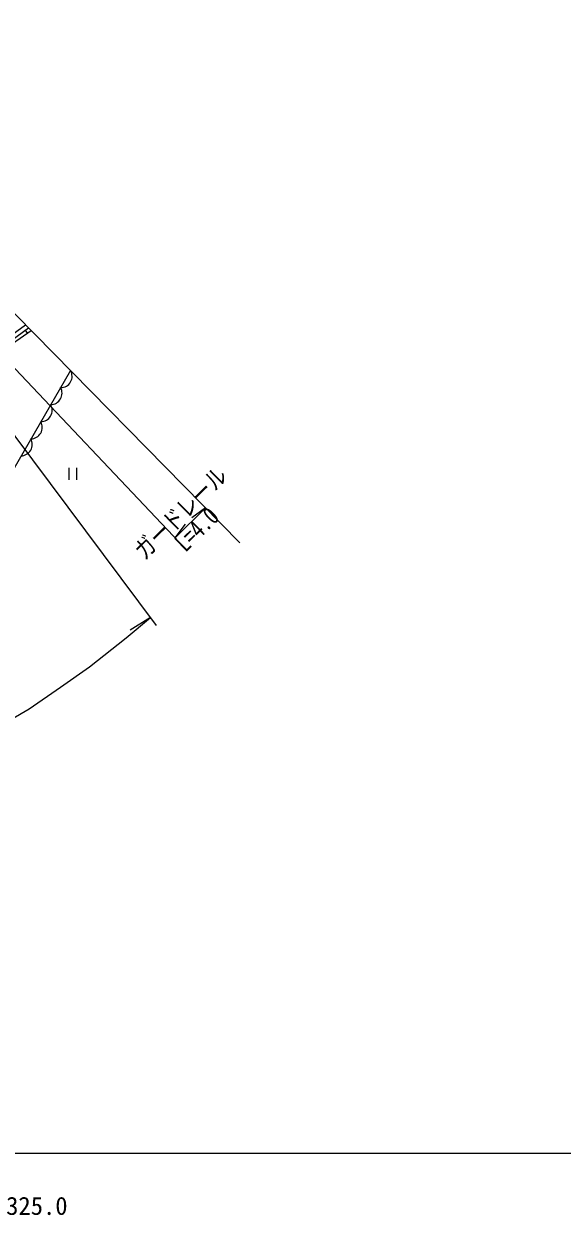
# Model space of a CAD drawing. Units: millimetres at full size, sheet at 1:1000; details may follow other scales. Extents: x 40000 to 680000, y 20000 to 380000.
# Drawn here: x 391675 to 446297, y 198715 to 319427 of the extents above; entities that cross this region are included whole.
import ezdxf
from ezdxf.enums import TextEntityAlignment as Align

# ---------------------------------------------------------------- set-up
doc = ezdxf.new("R2010")
doc.units = ezdxf.units.MM
doc.header["$LTSCALE"] = 1000
for name, color, linetype, lineweight in [('M-BGD', 7, 'Continuous', 25), ('M-BMK-OTRS', 5, 'Continuous', 25), ('M-STR-HTXT', 7, 'Continuous', 13), ('M-TTL-BAND', 7, 'Continuous', 25)]:
    doc.layers.add(name, color=color, linetype=linetype, lineweight=lineweight)
doc.styles.add('ＭＳ ゴシック', font='')
doc.styles.get('ＭＳ ゴシック').set_extended_font_data('MS Gothic')

msp = doc.modelspace()

# ---------------------------------------------------------------- linework, layer by layer
at = {"layer": 'M-BGD'}
for p, q in [((391814, 288390), (392032, 288092)), ((396413, 284298), (382621, 260577)), ((396232, 274431), (396232, 273231)), ((397032, 274431), (397032, 273231))]:
    msp.add_line(p, q, dxfattribs=at)
for points in [[(369699, 273382), (378957, 278116), (385787, 284523), (391843, 288944)], [(369774, 273155), (379068, 277742), (385989, 284142), (392148, 288634)], [(285397, 269445), (285762, 269528), (288007, 269238), (295873, 267586), (299418, 267255), (305178, 264777), (305907, 266470), (318341, 264163), (324996, 263576), (334029, 263452), (345292, 263820), (348186, 264447), (349578, 266413), (353383, 267052), (359822, 269185), (362903, 270627), (370297, 273077), (379222, 277464), (381387, 279061), (384930, 282196), (389415, 286245), (392415, 288363)]]:
    msp.add_lwpolyline(points, dxfattribs=at)
for centre, radius, start, end in [((395433, 283711), 1142, 268.7317, 30.91896), ((394396, 282001), 1160, 270.31052, 29.34014), ((393391, 280272), 1160, 270.31052, 29.34014), ((392386, 278543), 1160, 270.31052, 29.34014), ((391380, 276814), 1160, 270.31052, 29.34014)]:
    msp.add_arc(centre, radius, start, end, dxfattribs=at)
at = {"layer": 'M-BMK-OTRS'}
msp.add_line((413585, 266841), (359852, 321467), dxfattribs=at)
at = {"layer": 'M-STR-HTXT'}
for p, q in [((388428, 286955), (407441, 266920)), ((405146, 258462), (385561, 284636)), ((407028, 267356), (410103, 270381)), ((410103, 270381), (408722, 269358)), ((407028, 267356), (408073, 268720)), ((404538, 259274), (402454, 257977))]:
    msp.add_line(p, q, dxfattribs=at)
msp.add_lwpolyline([(348727, 236469), (354649, 236881), (359648, 237704), (365061, 238814), (371272, 240551), (377360, 242609), (382239, 244648), (387626, 247368), (392211, 250020), (395393, 252201), (398347, 254283), (402055, 257198), (404538, 259274)], dxfattribs=at)
at = {"layer": 'M-TTL-BAND'}
msp.add_line((40000, 205000), (579000, 205000), dxfattribs=at)

# ---------------------------------------------------------------- texts
at = {"layer": 'M-STR-HTXT', "style": 'ＭＳ ゴシック', "width": 0.8}
msp.add_text('ガードレール', height=1833, rotation=44.528, dxfattribs=at).set_placement((408601, 268832), align=Align.BOTTOM_CENTER)
msp.add_text('L=4.0', height=1833, rotation=44.528, dxfattribs=at).set_placement((408565, 268868), align=Align.TOP_CENTER)
at = {"layer": 'M-TTL-BAND', "style": 'ＭＳ ゴシック'}
msp.add_text('325.0', height=1833, dxfattribs=at).set_placement((393000, 198195), align=Align.BOTTOM_CENTER)

doc.saveas('drawing.dxf')
